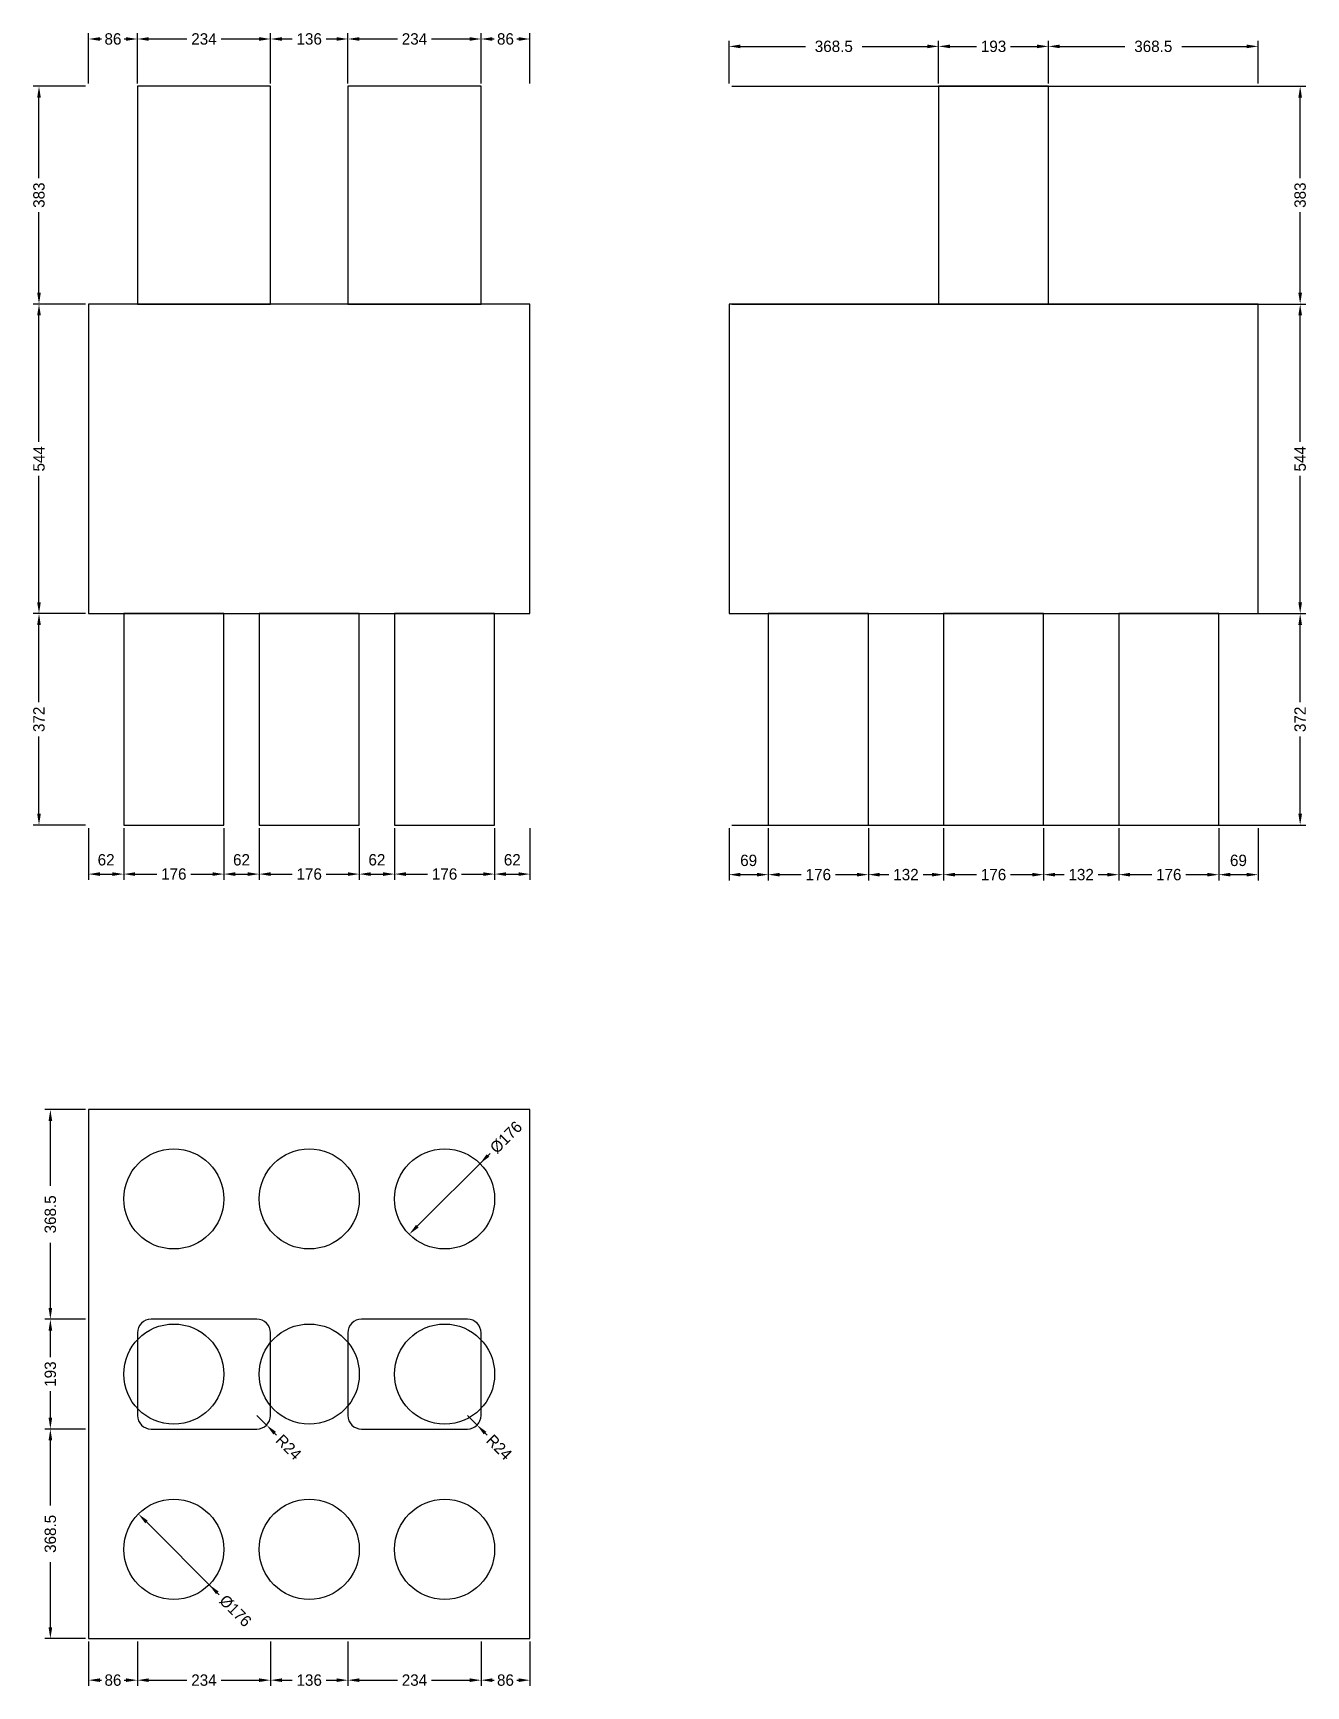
# Model space of a CAD drawing. Header units: metres. Extents: x -97 to 2140, y -83 to 2822.
import ezdxf

# ---------------------------------------------------------------- set-up
doc = ezdxf.new("R2010")
doc.units = ezdxf.units.M
for name, color, linetype in [('chengtai', 7, 'Continuous'), ('dunzhu', 7, 'Continuous'), ('zhuangji', 7, 'Continuous')]:
    doc.layers.add(name, color=color, linetype=linetype)

# ---------------------------------------------------------------- blocks, each defined once
blk = doc.blocks.new('_CLOSEDFILLED')
at = {"color": 0, "linetype": 'BYBLOCK'}
blk.add_solid([(-1, 0.16), (0, 0), (-1, -0.16)], dxfattribs=at)

msp = doc.modelspace()

# ---------------------------------------------------------------- linework, layer by layer
at = {"color": 7}
for p, q in [((0, 2734), (0, 2822)), ((86, 2734), (86, 2822)), ((86, 2734), (86, 2822)), ((320, 2734), (320, 2822)), ((320, 2734), (320, 2822)), ((456, 2734), (456, 2822)), ((456, 2734), (456, 2822)), ((690, 2734), (690, 2822)), ((690, 2734), (690, 2822)), ((776, 2734), (776, 2822)), ((20, 2812), (23, 2812)), ((63, 2812), (66, 2812)), ((106, 2812), (173, 2812)), ((233, 2812), (300, 2812)), ((340, 2812), (358, 2812)), ((418, 2812), (436, 2812)), ((476, 2812), (543, 2812)), ((603, 2812), (670, 2812)), ((710, 2812), (713, 2812)), ((753, 2812), (756, 2812)), ((1126, 2734), (1126, 2809)), ((1146, 2799), (1260.2, 2799)), ((1360.2, 2799), (1474.5, 2799)), ((1494.5, 2734), (1494.5, 2809)), ((1494.5, 2734), (1494.5, 2809)), ((1514.5, 2799), (1561, 2799)), ((1621, 2799), (1667.5, 2799)), ((1687.5, 2734), (1687.5, 2809)), ((1687.5, 2734), (1687.5, 2809)), ((1707.5, 2799), (1821.8, 2799)), ((1921.8, 2799), (2036, 2799)), ((2056, 2734), (2056, 2809)), ((-5, 2729), (-97, 2729)), ((-87, 2567.5), (-87, 2709)), ((1131, 2729), (2140, 2729)), ((2130, 2567.5), (2130, 2709)), ((-87, 2366), (-87, 2507.5)), ((2130, 2366), (2130, 2507.5)), ((-5, 2346), (-97, 2346)), ((-5, 2346), (-97, 2346)), ((-87, 2104), (-87, 2326)), ((1131, 2346), (2140, 2346)), ((1131, 2346), (2140, 2346)), ((2130, 2104), (2130, 2326)), ((-87, 1822), (-87, 2044)), ((2130, 1822), (2130, 2044)), ((-5, 1802), (-97, 1802)), ((-5, 1802), (-97, 1802)), ((1131, 1802), (2140, 1802)), ((1131, 1802), (2140, 1802)), ((-87, 1646), (-87, 1782)), ((2130, 1646), (2130, 1782)), ((-87, 1450), (-87, 1586)), ((2130, 1450), (2130, 1586)), ((-5, 1430), (-97, 1430)), ((0, 1425), (0, 1334)), ((62, 1425), (62, 1334)), ((62, 1425), (62, 1334)), ((238, 1425), (238, 1334)), ((238, 1425), (238, 1334)), ((300, 1425), (300, 1334)), ((300, 1425), (300, 1334)), ((476, 1425), (476, 1334)), ((476, 1425), (476, 1334)), ((538, 1425), (538, 1334)), ((538, 1425), (538, 1334)), ((714, 1425), (714, 1334)), ((714, 1425), (714, 1334)), ((776, 1425), (776, 1334)), ((1126, 1425), (1126, 1333)), ((1131, 1430), (2140, 1430)), ((1195, 1425), (1195, 1333)), ((1195, 1425), (1195, 1333)), ((1371, 1425), (1371, 1333)), ((1371, 1425), (1371, 1333)), ((1503, 1425), (1503, 1333)), ((1503, 1425), (1503, 1333)), ((1679, 1425), (1679, 1333)), ((1679, 1425), (1679, 1333)), ((1811, 1425), (1811, 1333)), ((1811, 1425), (1811, 1333)), ((1987, 1425), (1987, 1333)), ((1987, 1425), (1987, 1333)), ((2056, 1425), (2056, 1333)), ((20, 1344), (42, 1344)), ((82, 1344), (120, 1344)), ((180, 1344), (218, 1344)), ((258, 1344), (280, 1344)), ((320, 1344), (358, 1344)), ((418, 1344), (456, 1344)), ((496, 1344), (518, 1344)), ((558, 1344), (596, 1344)), ((656, 1344), (694, 1344)), ((734, 1344), (756, 1344)), ((1146, 1343), (1175, 1343)), ((1215, 1343), (1253, 1343)), ((1313, 1343), (1351, 1343)), ((1391, 1343), (1407, 1343)), ((1467, 1343), (1483, 1343)), ((1523, 1343), (1561, 1343)), ((1621, 1343), (1659, 1343)), ((1699, 1343), (1715, 1343)), ((1775, 1343), (1791, 1343)), ((1831, 1343), (1869, 1343)), ((1929, 1343), (1967, 1343)), ((2007, 1343), (2036, 1343)), ((-5, 930), (-77, 930)), ((-67, 795.8), (-67, 910)), ((702.4, 849.4), (577.9, 724.9)), ((705.9, 852.9), (702.4, 849.4)), ((-67, 581.5), (-67, 695.8)), ((-5, 561.5), (-77, 561.5)), ((-5, 561.5), (-77, 561.5)), ((-67, 495), (-67, 541.5)), ((-67, 388.5), (-67, 435)), ((296, 392.5), (313, 375.5)), ((666, 392.5), (683, 375.5)), ((-5, 368.5), (-77, 368.5)), ((-5, 368.5), (-77, 368.5)), ((330.6, 357.9), (327.1, 361.4)), ((700.6, 357.9), (697.1, 361.4)), ((-67, 234.2), (-67, 348.5)), ((226.4, 80.6), (101.9, 205.1)), ((-67, 20), (-67, 134.2)), ((229.9, 77.1), (226.4, 80.6)), ((-5, 0), (-77, 0)), ((0, -5), (0, -83)), ((86, -5), (86, -83)), ((86, -5), (86, -83)), ((320, -5), (320, -83)), ((320, -5), (320, -83)), ((456, -5), (456, -83)), ((456, -5), (456, -83)), ((690, -5), (690, -83)), ((690, -5), (690, -83)), ((776, -5), (776, -83)), ((20, -73), (23, -73)), ((63, -73), (66, -73)), ((106, -73), (173, -73)), ((233, -73), (300, -73)), ((340, -73), (358, -73)), ((418, -73), (436, -73)), ((476, -73), (543, -73)), ((603, -73), (670, -73)), ((710, -73), (713, -73)), ((753, -73), (756, -73))]:
    msp.add_line(p, q, dxfattribs=at)
at = {"layer": 'chengtai'}
for points in [[(0, 1802), (776, 1802), (776, 2346), (0, 2346), (0, 1802)], [(1126, 1802), (2056, 1802), (2056, 2346), (1126, 2346), (1126, 1802)], [(0, 0), (776, 0), (776, 930), (0, 930), (0, 0)]]:
    msp.add_lwpolyline(points, dxfattribs=at)
at = {"layer": 'Defpoints', "color": 7}
for p in [(0, 2812), (86, 2812), (320, 2812), (456, 2812), (690, 2812), (1126, 2799), (1494.5, 2799), (1687.5, 2799), (0, 2729), (0, 2729), (86, 2729), (86, 2729), (320, 2729), (320, 2729), (456, 2729), (456, 2729), (690, 2729), (690, 2729), (776, 2729), (1126, 2729), (1126, 2729), (1494.5, 2729), (1494.5, 2729), (1687.5, 2729), (1687.5, 2729), (2056, 2729), (-87, 2346), (0, 2346), (0, 2346), (1126, 2346), (1126, 2346), (2130, 2346), (-87, 1802), (0, 1802), (0, 1802), (1126, 1802), (1126, 1802), (2130, 1802), (-87, 1430), (0, 1430), (0, 1430), (62, 1430), (62, 1430), (238, 1430), (238, 1430), (300, 1430), (300, 1430), (476, 1430), (476, 1430), (538, 1430), (538, 1430), (714, 1430), (714, 1430), (776, 1430), (1126, 1430), (1126, 1430), (1195, 1430), (1195, 1430), (1371, 1430), (1371, 1430), (1503, 1430), (1503, 1430), (1679, 1430), (1679, 1430), (1811, 1430), (1811, 1430), (1987, 1430), (1987, 1430), (2056, 1430), (2130, 1430), (0, 1344), (62, 1344), (238, 1344), (300, 1344), (476, 1344), (538, 1344), (714, 1344), (1126, 1343), (1195, 1343), (1371, 1343), (1503, 1343), (1679, 1343), (1811, 1343), (1987, 1343), (0, 930), (688.2, 835.2), (626, 773), (-67, 561.5), (0, 561.5), (0, 561.5), (296, 392.5), (666, 392.5), (-67, 368.5), (0, 368.5), (0, 368.5), (313, 375.5), (683, 375.5), (150, 157), (212.2, 94.8), (-67, 0), (0, 0), (0, 0), (86, 0), (86, 0), (320, 0), (320, 0), (456, 0), (456, 0), (690, 0), (690, 0), (776, 0), (0, -73), (86, -73), (320, -73), (456, -73), (690, -73)]:
    msp.add_point(p, dxfattribs=at)
at = {"layer": 'dunzhu'}
for p, q in [((296, 561.5), (110, 561.5)), ((666, 561.5), (480, 561.5)), ((86, 537.5), (86, 392.5)), ((320, 392.5), (320, 537.5)), ((456, 537.5), (456, 392.5)), ((690, 392.5), (690, 537.5)), ((110, 368.5), (296, 368.5)), ((480, 368.5), (666, 368.5))]:
    msp.add_line(p, q, dxfattribs=at)
for points in [[(86, 2346), (320, 2346), (320, 2729), (86, 2729), (86, 2346)], [(456, 2346), (690, 2346), (690, 2729), (456, 2729), (456, 2346)], [(1494.5, 2346), (1687.5, 2346), (1687.5, 2729), (1494.5, 2729), (1494.5, 2346)]]:
    msp.add_lwpolyline(points, dxfattribs=at)
for centre, start, end in [((110, 537.5), 90, 180), ((296, 537.5), 0, 90), ((480, 537.5), 90, 180), ((666, 537.5), 0, 90), ((110, 392.5), 180, 270), ((296, 392.5), 270, 360), ((480, 392.5), 180, 270), ((666, 392.5), 270, 360)]:
    msp.add_arc(centre, 24, start, end, dxfattribs=at)
at = {"layer": 'zhuangji'}
for points in [[(62, 1430), (238, 1430), (238, 1802), (62, 1802), (62, 1430)], [(300, 1430), (476, 1430), (476, 1802), (300, 1802), (300, 1430)], [(538, 1430), (714, 1430), (714, 1802), (538, 1802), (538, 1430)], [(1195, 1430), (1371, 1430), (1371, 1802), (1195, 1802), (1195, 1430)], [(1503, 1430), (1679, 1430), (1679, 1802), (1503, 1802), (1503, 1430)], [(1811, 1430), (1987, 1430), (1987, 1802), (1811, 1802), (1811, 1430)]]:
    msp.add_lwpolyline(points, dxfattribs=at)
for centre in [(150, 773), (388, 773), (626, 773), (150, 465), (388, 465), (626, 465), (150, 157), (388, 157), (626, 157)]:
    msp.add_circle(centre, 88, dxfattribs=at)

# ---------------------------------------------------------------- block references
at = {"color": 7, "xscale": 20, "yscale": 20}
for p, rotation in [((0, 2812), 180), ((86, 2812), 180), ((320, 2812), 180), ((456, 2812), 180), ((690, 2812), 180), ((1126, 2799), 180), ((1494.5, 2799), 180), ((1687.5, 2799), 180), ((-87, 2729), 90), ((2130, 2729), 90), ((-87, 2346), 270), ((2130, 2346), 270), ((-87, 2346), 90), ((2130, 2346), 90), ((-87, 1802), 270), ((-87, 1802), 90), ((2130, 1802), 270), ((2130, 1802), 90), ((-87, 1430), 270), ((2130, 1430), 270), ((0, 1344), 180), ((62, 1344), 180), ((238, 1344), 180), ((300, 1344), 180), ((476, 1344), 180), ((538, 1344), 180), ((714, 1344), 180), ((1126, 1343), 180), ((1195, 1343), 180), ((1371, 1343), 180), ((1503, 1343), 180), ((1679, 1343), 180), ((1811, 1343), 180), ((1987, 1343), 180), ((-67, 930), 90), ((688.2, 835.2), 225), ((563.8, 710.8), 225), ((-67, 561.5), 270), ((-67, 561.5), 90), ((-67, 368.5), 270), ((313, 375.5), 135), ((683, 375.5), 135), ((-67, 368.5), 90), ((87.8, 219.2), 135), ((212.2, 94.8), 135), ((-67, 0), 270), ((0, -73), 180), ((86, -73), 180), ((320, -73), 180), ((456, -73), 180), ((690, -73), 180)]:
    msp.add_blockref('_CLOSEDFILLED', p, dxfattribs=dict(at, rotation=rotation))
for p in [(86, 2812), (320, 2812), (456, 2812), (690, 2812), (776, 2812), (1494.5, 2799), (1687.5, 2799), (2056, 2799), (62, 1344), (238, 1344), (300, 1344), (476, 1344), (538, 1344), (714, 1344), (776, 1344), (1195, 1343), (1371, 1343), (1503, 1343), (1679, 1343), (1811, 1343), (1987, 1343), (2056, 1343), (86, -73), (320, -73), (456, -73), (690, -73), (776, -73)]:
    msp.add_blockref('_CLOSEDFILLED', p, dxfattribs=at)

# ---------------------------------------------------------------- texts
at = {"color": 7, "char_height": 20, "attachment_point": 5}
for s, insert in [('86', (43, 2812)), ('234', (203, 2812)), ('136', (388, 2812)), ('234', (573, 2812)), ('86', (733, 2812)), ('368.5', (1310.2, 2799)), ('193', (1591, 2799)), ('368.5', (1871.8, 2799)), ('62', (31, 1369)), ('62', (269, 1369)), ('62', (507, 1369)), ('62', (745, 1369)), ('69', (1160.5, 1368)), ('69', (2021.5, 1368)), ('176', (150, 1344)), ('176', (388, 1344)), ('176', (626, 1344)), ('176', (1283, 1343)), ('132', (1437, 1343)), ('176', (1591, 1343)), ('132', (1745, 1343)), ('176', (1899, 1343)), ('86', (43, -73)), ('234', (203, -73)), ('136', (388, -73)), ('234', (573, -73)), ('86', (733, -73))]:
    msp.add_mtext(s, dxfattribs=dict(at, insert=insert))
for s, insert, rotation in [('383', (-87, 2537.5), 90), ('383', (2130, 2537.5), 90), ('544', (-87, 2074), 90), ('544', (2130, 2074), 90), ('372', (-87, 1616), 90), ('372', (2130, 1616), 90), ('%%c176', (734.2, 881.2), 45), ('368.5', (-67, 745.8), 90), ('193', (-67, 465), 90), ('R24', (351.9, 336.6), 315), ('R24', (721.9, 336.6), 315), ('368.5', (-67, 184.2), 90), ('%%c176', (258.2, 48.8), 315)]:
    msp.add_mtext(s, dxfattribs=dict(at, insert=insert, rotation=rotation))

doc.saveas('drawing.dxf')
